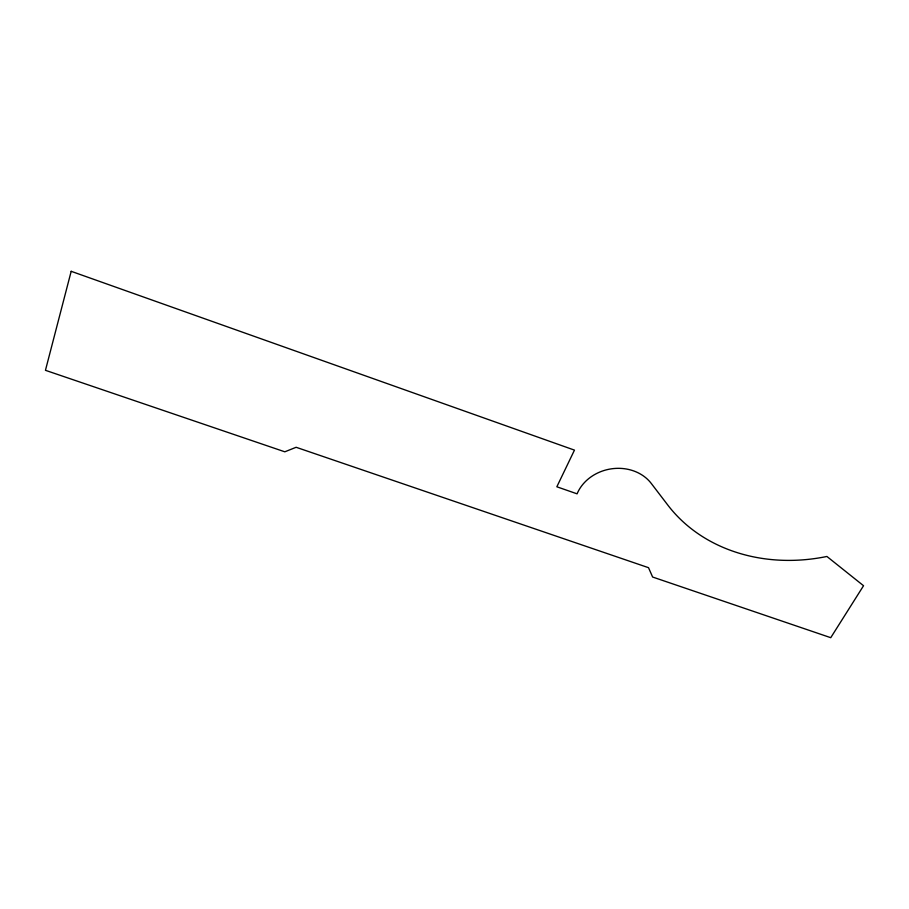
<?xml version="1.0" encoding="UTF-8"?>
<svg xmlns="http://www.w3.org/2000/svg" width="909" height="909" viewBox="0 0 909 909"><rect width="100%" height="100%" fill="white"/><g stroke="black" fill="none" stroke-linecap="round" stroke-linejoin="round"><path stroke-width="1.36" d="M71.186 271.314L45.45 370.315L284.812 451.807L296.129 447.285L648.515 567.682L652.628 577.033L830.746 637.686L863.55 585.726L826.906 556.467A170.506 145.19 -24.2 0 1 667.865 505.154L651.276 483.452A41.882 36.155 -10.3 0 0 611.677 468.794A41.882 36.155 -10.3 0 0 577.079 493.837L556.842 486.781L574.465 450.125L71.186 271.314"/></g></svg>
